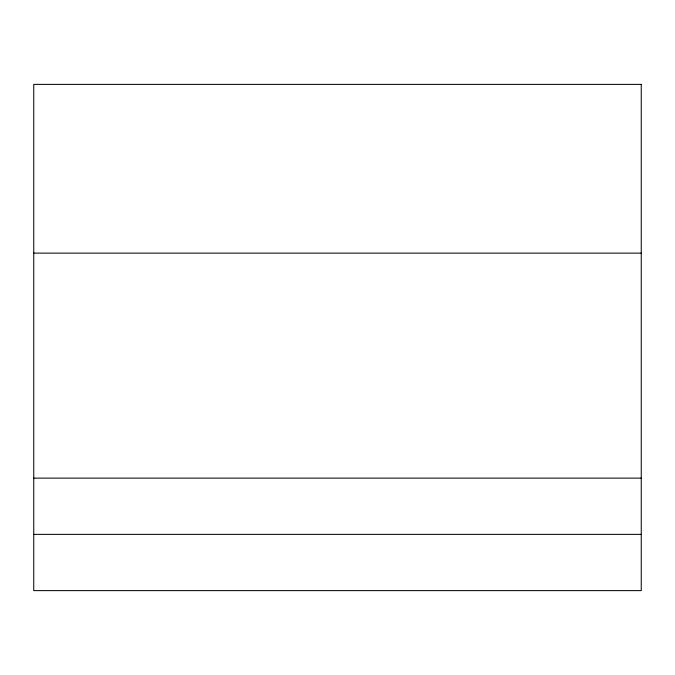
<?xml version="1.0" encoding="UTF-8"?>
<svg xmlns="http://www.w3.org/2000/svg" width="675" height="675" viewBox="0 0 675 675"><rect width="100%" height="100%" fill="white"/><g stroke="black" fill="none" stroke-linecap="round" stroke-linejoin="round"><path stroke-width="1.01" d="M33.75 253.125L641.25 253.125M33.75 478.128L641.25 478.128M33.75 534.372L641.25 534.372M641.25 84.375L33.75 84.375L33.75 590.625L641.25 590.625L641.25 84.375"/></g></svg>
